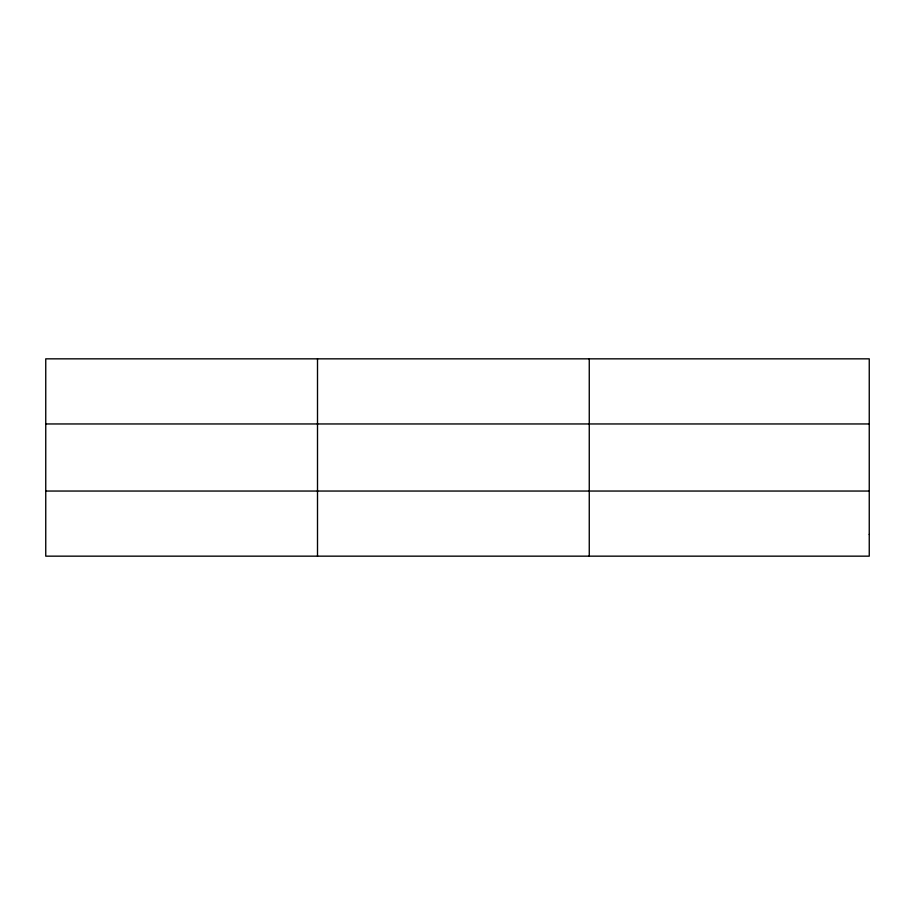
<?xml version="1.0" encoding="UTF-8"?>
<svg xmlns="http://www.w3.org/2000/svg" width="915" height="915" viewBox="0 0 915 915"><rect width="100%" height="100%" fill="white"/><g stroke="black" fill="none" stroke-linecap="round" stroke-linejoin="round"><path stroke-width="1.37" d="M317.505 556.16L317.505 358.84M589.26 556.16L589.26 358.84M45.75 423.954L869.25 423.954M45.75 491.046L869.25 491.046M869.25 534.452L869.25 556.16L45.75 556.16L45.75 358.84L869.25 358.84L869.25 534.452"/></g></svg>
